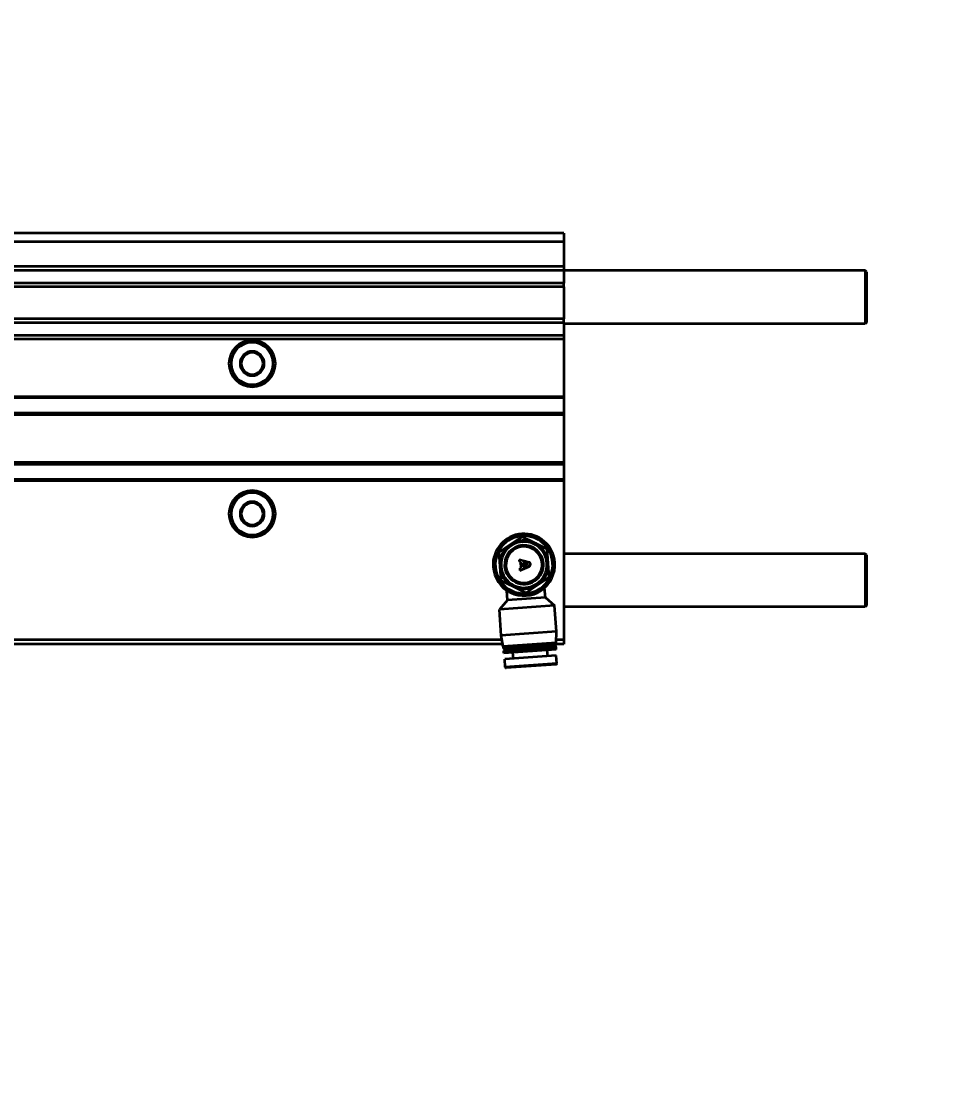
# Model space of a CAD drawing. Header units: millimetres. Extents: x 914 to 910632, y -176 to 682692.
# Drawn here: x 27263.5 to 27470.3, y 14472 to 14711.1 of the extents above; entities that cross this region are included whole.
import ezdxf

# ---------------------------------------------------------------- set-up
doc = ezdxf.new("R2010")
doc.units = ezdxf.units.MM
doc.layers.add('画图', color=3, linetype='Continuous', lineweight=30)
doc.styles.get("Standard").update_dxf_attribs({"font": 'arial.ttf'})
doc.dimstyles.new('INTE$0', dxfattribs={"dimscale": 80, "dimtxt": 3.5, "dimasz": 3, "dimexe": 3, "dimexo": 0, "dimgap": 1, "dimtad": 1, "dimdec": 0, "dimdsep": 46, "dimtxsty": 'Standard', "dimcen": 0, "dimclrd": 1, "dimclre": 1, "dimclrt": 3, "dimaunit": 1, "dimadec": 1, "dimazin": 2, "dimtfac": 1, "dimtdec": 0, "dimtmove": 0, "dimatfit": 0, "dimfxl": 1, "dimarcsym": 0})

# ---------------------------------------------------------------- blocks, each defined once
blk = doc.blocks.new('33333')
at = {"color": 7, "linetype": 'Continuous', "lineweight": 35}
for p, q in [((1177002.7, -765147.06), (1176427.7, -765147.06)), ((1177002.7, -765147.06), (1177002.7, -765151.06)), ((1177002.7, -765151.06), (1176427.7, -765151.06)), ((1177002.7, -765151.06), (1177002.7, -765162.26)), ((1177002.7, -765162.26), (1176427.7, -765162.26)), ((1177002.7, -765164), (1176427.7, -765164)), ((1177002.7, -765162.26), (1177002.7, -765164)), ((1177002.7, -765164), (1177002.7, -765169.73)), ((1177139.1, -765164.06), (1177002.7, -765164.06)), ((1177139.1, -765164.06), (1177139.1, -765188.06)), ((1177139.7, -765164.66), (1177139.1, -765164.06)), ((1177139.7, -765164.66), (1177139.7, -765187.46)), ((1177002.7, -765169.73), (1176427.7, -765169.73)), ((1177002.7, -765171.46), (1176427.7, -765171.46)), ((1177002.7, -765171.46), (1177002.7, -765169.73)), ((1177002.7, -765171.46), (1177002.7, -765185.86)), ((1177002.7, -765185.86), (1176427.7, -765185.86)), ((1177002.7, -765187.6), (1176427.7, -765187.6)), ((1177002.7, -765187.6), (1177002.7, -765185.86)), ((1177002.7, -765187.6), (1177002.7, -765193.33)), ((1177139.1, -765188.06), (1177002.7, -765188.06)), ((1177139.7, -765187.46), (1177139.1, -765188.06)), ((1177002.7, -765193.33), (1176427.7, -765193.33)), ((1177002.7, -765193.33), (1177002.7, -765195.06)), ((1177002.7, -765195.06), (1176427.7, -765195.06)), ((1176861.7, -765196.56), (1176861.7, -765195.56)), ((1177002.7, -765195.06), (1177002.7, -765221.06)), ((1176861.7, -765215.56), (1176861.7, -765216.56)), ((1177002.7, -765221.06), (1176427.7, -765221.06)), ((1177002.7, -765221.66), (1176427.7, -765221.66)), ((1177002.7, -765221.06), (1177002.7, -765221.66)), ((1177002.7, -765221.66), (1177002.7, -765228.46)), ((1177002.7, -765228.46), (1176427.7, -765228.46)), ((1177002.7, -765229.26), (1176427.7, -765229.26)), ((1177002.7, -765228.46), (1177002.7, -765229.26)), ((1177002.7, -765229.26), (1177002.7, -765250.86)), ((1177002.7, -765250.86), (1176427.7, -765250.86)), ((1177002.7, -765250.86), (1177002.7, -765251.66)), ((1177002.7, -765251.66), (1176427.7, -765251.66)), ((1177002.7, -765251.66), (1177002.7, -765258.46)), ((1177002.7, -765258.46), (1176427.7, -765258.46)), ((1177002.7, -765259.06), (1176427.7, -765259.06)), ((1177002.7, -765258.46), (1177002.7, -765259.06)), ((1177002.7, -765259.06), (1177002.7, -765331.06)), ((1176861.7, -765264.56), (1176861.7, -765263.56)), ((1176861.7, -765283.56), (1176861.7, -765284.56)), ((1176983.8, -765284.39), (1176978.54, -765287.95)), ((1176989.51, -765287.17), (1176983.8, -765284.39)), ((1176978.54, -765287.95), (1176973.28, -765291.5)), ((1176995.22, -765289.95), (1176989.51, -765287.17)), ((1176973.28, -765291.5), (1176973.72, -765297.84)), ((1176995.67, -765296.29), (1176995.22, -765289.95)), ((1177139.1, -765292.06), (1177002.7, -765292.06)), ((1177139.1, -765292.06), (1177139.1, -765316.06)), ((1177139.7, -765292.66), (1177139.1, -765292.06)), ((1177139.7, -765292.66), (1177139.7, -765315.46)), ((1176971.73, -765297.98), (1176970.73, -765298.05)), ((1176974.32, -765297.8), (1176973.72, -765297.84)), ((1176973.72, -765297.84), (1176974.17, -765304.17)), ((1176976.52, -765297.64), (1176975.92, -765297.68)), ((1176982.52, -765294.69), (1176982.6, -765295.75)), ((1176982.52, -765294.69), (1176986.97, -765295.96)), ((1176982.6, -765295.75), (1176983.11, -765295.9)), ((1176983.29, -765298.44), (1176982.8, -765298.66)), ((1176982.8, -765298.66), (1176982.88, -765299.72)), ((1176982.88, -765299.72), (1176987.1, -765297.84)), ((1176983.11, -765295.9), (1176983.29, -765298.44)), ((1176984.13, -765296.19), (1176984.26, -765298.01)), ((1176984.13, -765296.19), (1176986.16, -765296.77)), ((1176984.26, -765298.01), (1176986.19, -765297.15)), ((1176992.88, -765296.49), (1176993.47, -765296.44)), ((1176995.07, -765296.33), (1176995.67, -765296.29)), ((1176996.12, -765302.62), (1176995.67, -765296.29)), ((1176997.66, -765296.15), (1176998.66, -765296.08)), ((1176990.85, -765306.18), (1176996.12, -765302.62)), ((1176974.17, -765304.17), (1176979.88, -765306.95)), ((1176979.88, -765306.95), (1176985.59, -765309.73)), ((1176985.59, -765309.73), (1176990.85, -765306.18)), ((1176994.37, -765311.92), (1176994.05, -765307.48)), ((1176977.21, -765313.13), (1176973.6, -765317.3)), ((1176977.21, -765313.13), (1176976.9, -765308.69)), ((1176994.37, -765311.92), (1176977.21, -765313.13)), ((1176994.37, -765311.92), (1176998.53, -765315.54)), ((1176998.53, -765315.54), (1176973.6, -765317.3)), ((1176974.43, -765329.07), (1176973.6, -765317.3)), ((1176999.36, -765327.3), (1176998.53, -765315.54)), ((1177139.1, -765316.06), (1177002.7, -765316.06)), ((1177139.7, -765315.46), (1177139.1, -765316.06)), ((1176999.36, -765327.3), (1176974.43, -765329.07)), ((1176999.22, -765332.33), (1176999.36, -765327.3)), ((1176974.77, -765331.06), (1176465.26, -765331.06)), ((1176975.28, -765334.02), (1176974.43, -765329.07)), ((1177002.7, -765331.06), (1176999.26, -765331.06)), ((1177002.7, -765331.06), (1177002.7, -765333.06)), ((1176975.11, -765333.06), (1176465.17, -765333.06)), ((1176999.22, -765332.33), (1176975.28, -765334.02)), ((1176975.45, -765335.01), (1176975.38, -765334.01)), ((1176999.19, -765333.33), (1176975.45, -765335.01)), ((1176975.98, -765335.47), (1176975.45, -765335.01)), ((1176999.26, -765334.33), (1176975.52, -765336.01)), ((1176975.98, -765335.47), (1176975.52, -765336.01)), ((1176975.59, -765337.01), (1176975.52, -765336.01)), ((1176999.33, -765335.33), (1176975.59, -765337.01)), ((1176998.73, -765333.87), (1176975.98, -765335.47)), ((1176979.88, -765339.51), (1176979.68, -765336.72)), ((1176995.44, -765338.41), (1176995.24, -765335.62)), ((1176998.73, -765333.87), (1176999.19, -765333.33)), ((1176998.73, -765333.87), (1176999.26, -765334.33)), ((1176999.19, -765333.33), (1176999.12, -765332.33)), ((1177002.7, -765333.06), (1176999.17, -765333.06)), ((1176999.33, -765335.33), (1176999.26, -765334.33)), ((1176999.33, -765338.13), (1176975.99, -765339.78)), ((1176976.24, -765343.38), (1176975.99, -765339.78)), ((1176999.58, -765341.73), (1176976.24, -765343.38)), ((1176999.58, -765341.73), (1176999.33, -765338.13)), ((1176999.21, -765342.15), (1176976.67, -765343.75))]:
    blk.add_line(p, q, dxfattribs=at)
at = {"color": 8, "linetype": 'Continuous', "lineweight": 35}
for p, q in [((1176861.7, -765201.15), (1176861.7, -765200.56)), ((1176861.7, -765210.98), (1176861.7, -765211.56)), ((1176861.7, -765269.15), (1176861.7, -765268.56)), ((1176861.7, -765278.98), (1176861.7, -765279.56))]:
    blk.add_line(p, q, dxfattribs=at)
at = {"color": 7, "linetype": 'Continuous', "lineweight": 35}
for centre, radius, start, end in [((1176861.7, -765206.06), 10.5, 90, 270), ((1176861.7, -765206.06), 9.5, 90, 270), ((1176861.7, -765206.06), 10.5, 270, 90), ((1176861.7, -765206.06), 9.5, 270, 90), ((1176861.7, -765206.06), 5.5, 90, 270), ((1176861.7, -765206.06), 4.92, 90, 270), ((1176861.7, -765206.06), 5.5, 270, 90), ((1176861.7, -765206.06), 4.92, 270, 90), ((1176861.7, -765274.06), 10.5, 90, 270), ((1176861.7, -765274.06), 9.5, 90, 270), ((1176861.7, -765274.06), 10.5, 270, 90), ((1176861.7, -765274.06), 9.5, 270, 90), ((1176861.7, -765274.06), 5.5, 90, 270), ((1176861.7, -765274.06), 4.92, 90, 270), ((1176861.7, -765274.06), 5.5, 270, 90), ((1176861.7, -765274.06), 4.92, 270, 90), ((1176984.7, -765297.06), 14, 4.0439, 184.0439), ((1176984.7, -765297.06), 13, 4.0439, 184.0439), ((1176984.7, -765297.06), 11, 4.0439, 184.0439), ((1176984.7, -765297.06), 10.4, 4.0439, 184.0439), ((1176984.7, -765297.06), 8.8, 4.0439, 184.0439), ((1176984.7, -765297.06), 8.2, 4.0439, 184.0439), ((1176984.7, -765297.06), 14, 184.0439, 4.0439), ((1176984.7, -765297.06), 13, 184.0439, 4.0439), ((1176984.7, -765297.06), 11, 184.0439, 4.0439), ((1176984.7, -765297.06), 10.4, 184.0439, 4.0439), ((1176984.7, -765297.06), 8.8, 184.0439, 4.0439), ((1176984.7, -765297.06), 8.2, 184.0439, 4.0439), ((1176986.11, -765296.96), 0.2, 294.0439, 74.0439), ((1176986.69, -765296.92), 1, 294.0439, 74.0439), ((1176999.18, -765341.75), 0.4, 274.0439, 4.0439), ((1176976.64, -765343.35), 0.4, 184.0439, 274.0439)]:
    blk.add_arc(centre, radius, start, end, dxfattribs=at)
blk = doc.blocks.new('*D371')
at = {"color": 1, "linetype": 'ByBlock', "lineweight": -2, "transparency": 16777216}
for p, q in [((29314.51, 15602.59), (22464.73, 15602.59)), ((22704.73, 8927.75), (22704.73, 15362.59)), ((25102.76, 8687.75), (22464.73, 8687.75))]:
    blk.add_line(p, q, dxfattribs=at)
at = {"color": 1, "lineweight": 200, "transparency": 16777216}
for points in [[(22664.73, 15362.59), (22744.73, 15362.59), (22704.73, 15602.59)], [(22664.73, 8927.75), (22744.73, 8927.75), (22704.73, 8687.75)]]:
    blk.add_solid(points, dxfattribs=at)
at = {"layer": 'Defpoints', "color": 0, "lineweight": 200, "transparency": 16777216}
for p in [(22704.73, 15602.59), (29314.51, 15602.59), (25102.76, 8687.75)]:
    blk.add_point(p, dxfattribs=at)
at = {"color": 3, "lineweight": 30, "transparency": 16777216, "insert": (22481.77, 12145.17), "char_height": 280, "attachment_point": 5, "rotation": 90}
blk.add_mtext('6915', dxfattribs=at)
blk = doc.blocks.new('*D372')
at = {"color": 1, "linetype": 'ByBlock', "lineweight": -2, "transparency": 16777216}
for p, q in [((25102.76, 8512.75), (25102.76, 17320.1)), ((29314.51, 15602.59), (29314.51, 17320.1)), ((29074.51, 17080.1), (25342.76, 17080.1))]:
    blk.add_line(p, q, dxfattribs=at)
at = {"color": 1, "lineweight": 200, "transparency": 16777216}
for points in [[(25342.76, 17120.1), (25342.76, 17040.1), (25102.76, 17080.1)], [(29074.51, 17120.1), (29074.51, 17040.1), (29314.51, 17080.1)]]:
    blk.add_solid(points, dxfattribs=at)
at = {"layer": 'Defpoints', "color": 0, "lineweight": 200, "transparency": 16777216}
for p in [(25102.76, 17080.1), (29314.51, 15602.59), (25102.76, 8512.75)]:
    blk.add_point(p, dxfattribs=at)
at = {"color": 3, "lineweight": 30, "transparency": 16777216, "insert": (27208.63, 17300.67), "char_height": 280, "attachment_point": 5}
blk.add_mtext('4212', dxfattribs=at)

msp = doc.modelspace()

# ---------------------------------------------------------------- block references
at = {"layer": '画图', "lineweight": 30, "xscale": 0.5, "yscale": 0.5, "zscale": 0.5}
msp.add_blockref('33333', (-561115.035, 397236.759), dxfattribs=at)

# ---------------------------------------------------------------- dimensions: what is measured, and where the dimension line sits
at = {"color": 4, "lineweight": 30}
dim = msp.add_linear_dim(base=(25102.755, 17080.101), p1=(29314.513, 15602.594), p2=(25102.755, 8512.75), dimstyle='INTE$0', override={"dimfxl": 2.5, "dimarcsym": 1}, dxfattribs=at)
dim.commit()
dim.dimension.update_dxf_attribs({"geometry": '*D372', "text_midpoint": (27208.634, 17300.674)})
dim = msp.add_linear_dim(base=(22704.729, 15602.594), p1=(25102.755, 8687.75), p2=(29314.513, 15602.594), angle=90, dimstyle='INTE$0', override={"dimfxl": 2.5, "dimarcsym": 1}, dxfattribs=at)
dim.commit()
dim.dimension.update_dxf_attribs({"geometry": '*D371', "text_midpoint": (22481.768, 12145.172)})

doc.saveas('drawing.dxf')
